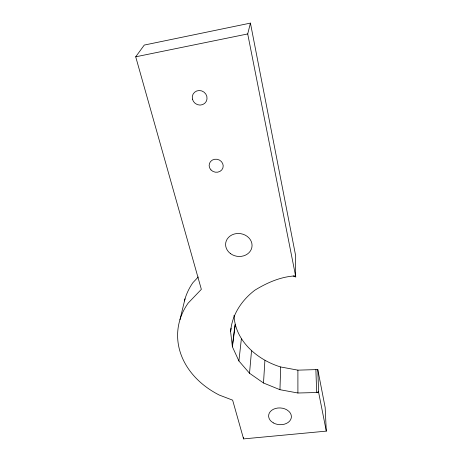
<?xml version="1.0" encoding="UTF-8"?>
<svg xmlns="http://www.w3.org/2000/svg" width="462" height="462" viewBox="0 0 462 462"><rect width="100%" height="100%" fill="white"/><g stroke="black" fill="none" stroke-linecap="round" stroke-linejoin="round"><path stroke-width="0.69" d="M280.682 366.972L297.898 370.149L317.787 369.56L318.647 392.481L297.909 393.006L279.955 389.703L280.682 366.972C257.548 359.979 234.933 340.933 234.043 315.28M279.955 389.703L263.502 383.004L264.905 360.458M317.787 369.56L325.161 407.49L326.293 431.133L243.578 438.9L243.705 437.479M263.502 383.004L249.52 373.25L251.513 350.958M249.52 373.25L238.906 360.966L241.36 338.964M232.317 346.073L235.089 324.416M238.906 360.966L232.409 346.829L235.17 325.161M232.409 346.829L230.602 331.676L231.081 328.124M230.602 331.676C231.918 314.813 241.643 300.265 254.874 290.188C267.203 282.634 280.971 276.576 295.576 275.883L295.674 255.821L250.433 23.1L144.271 45.068L135.707 56.809L201.351 289.333L188.103 303.17A85.661 67.816 4.9 0 0 219.375 395.102L232.634 400.156L243.578 438.9M179.955 319.704L185.019 298.827M293.208 275.97L295.807 277.044L247.713 33.94L250.433 23.1M198.279 276.969L192.891 282.686A81.988 66.251 4.7 0 0 184.43 300.924M315.887 369.733L316.666 392.648L318.48 391.632L326.293 431.133M316.666 392.648L318.595 392.226M135.707 56.809L247.713 33.94M297.898 370.149L297.909 393.006M273.29 422.874L271.148 421.309A11.411 8.374 4 0 1 271.766 410.262A11.411 8.374 4 0 1 286.781 409.794L288.935 411.399A11.411 8.374 4 0 1 288.224 422.383A11.411 8.374 4 0 1 273.29 422.874M230.498 253.615A13.277 11.463 8.1 0 0 251.905 247.234A13.277 11.463 8.1 0 0 234.078 234.084A13.277 11.463 8.1 0 0 230.498 253.615M210.984 169.935A7.086 6.503 16.2 0 0 222.886 167.977A7.086 6.503 16.2 0 0 214.634 159.275A7.086 6.503 16.2 0 0 210.984 169.935M192.44 99.134A7.531 7.155 35.6 0 0 204.73 103.338A7.531 7.155 35.6 0 0 201.773 90.933A7.531 7.155 35.6 0 0 192.44 99.134"/></g></svg>
